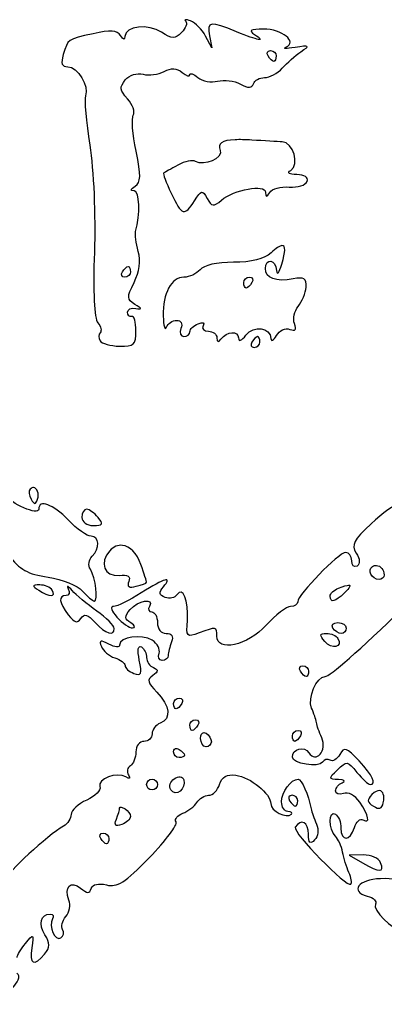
# Model space of a CAD drawing. Extents: x 1 to 209, y 3 to 284.
# Drawn here: x 139.62 to 149.84, y 171.53 to 198.95 of the extents above; entities that cross this region are included whole.
import ezdxf

# ---------------------------------------------------------------- set-up
doc = ezdxf.new("R2010")
doc.units = 0
doc.layers.add('Layer_1', color=7, linetype='CONTINUOUS')

msp = doc.modelspace()

# ---------------------------------------------------------------- linework, layer by layer
at = {"layer": 'Layer_1', "color": 7}
for points in [[(144.261857, 198.944313), (144.261857, 198.944313)], [(144.924419, 198.495075), (144.990013, 198.155525), (144.815828, 198.486255)], [(146.632083, 198.080561), (146.632083, 198.080561)], [(145.643755, 195.589066), (145.643755, 195.589066)], [(146.953992, 192.629041), (146.953992, 192.629041)], [(142.65286, 192.046957), (142.65286, 192.046957)], [(146.046692, 191.745442), (146.046692, 191.745442)], [(146.27269, 190.086286), (146.27269, 190.086286)], [(140.013642, 185.866181), (140.013642, 185.866181)], [(141.494205, 185.259293), (141.494205, 185.259293)], [(142.49466, 184.251672), (142.49466, 184.251672)], [(149.595967, 183.689432), (149.595967, 183.689432)], [(140.183966, 183.145381), (140.183966, 183.145381)], [(148.816548, 183.140422), (148.816548, 183.140422)], [(140.973858, 183.099632), (140.973858, 183.099632)], [(148.517791, 182.092009), (148.517791, 182.092009)], [(148.197536, 181.789943), (148.197536, 181.789943)], [(147.537178, 180.884848), (147.537178, 180.884848)], [(144.086021, 179.980303), (144.086021, 179.980303)], [(144.538017, 179.376723), (144.538017, 179.376723)], [(144.772284, 179.01733), (144.772284, 179.01733)], [(147.404336, 179.075208), (147.404336, 179.075208)], [(144.01822, 178.570846), (144.01822, 178.570846)], [(143.322588, 177.717564), (143.322588, 177.717564)], [(144.110273, 177.7793), (144.110273, 177.7793)], [(149.683611, 177.396206), (149.683611, 177.396206)], [(147.235664, 177.265018), (147.235664, 177.265018)], [(142.46214, 176.932634), (142.46214, 176.932634)], [(141.956124, 176.209439), (141.956124, 176.209439)], [(149.226654, 175.600347), (148.828125, 175.595386), (149.205157, 175.379861)], [(149.226654, 175.600347), (149.226654, 175.600347)]]:
    msp.add_lwpolyline(points, dxfattribs=at)
for points in [[(143.587721, 198.596497), (143.21729, 198.839211), (142.570186, 198.763832), (142.566319, 198.477436)], [(144.26296, 198.900216), (144.318699, 198.844474), (144.267476, 198.701884), (144.149408, 198.583819)], [(144.261857, 198.944313), (144.236683, 198.94262), (144.235049, 198.928085), (144.26296, 198.900216)], [(144.401867, 198.909035), (144.335794, 198.934407), (144.287031, 198.945973), (144.261857, 198.944313)], [(144.815828, 198.486255), (144.720183, 198.668074), (144.534001, 198.858331), (144.401867, 198.909035)], [(145.683992, 198.608074), (144.958613, 198.911158), (144.847587, 198.894772), (144.924419, 198.495075)], [(141.676659, 198.5524), (140.942893, 198.387534), (140.979866, 198.413346), (140.84267, 197.967009)], [(142.44009, 198.501687), (142.346316, 198.649504), (142.162036, 198.661456), (141.676659, 198.5524)], [(142.566319, 198.477436), (142.564908, 198.368856), (142.518615, 198.377921), (142.44009, 198.501687)], [(144.149408, 198.583819), (143.963751, 198.398162), (143.887983, 198.399763), (143.587721, 198.596497)], [(146.188354, 198.533107), (146.521368, 198.317898), (146.300441, 198.350506), (145.683992, 198.608074)], [(146.434198, 198.681384), (146.074141, 198.67969), (146.015668, 198.644703), (146.188354, 198.533107)], [(147.062032, 198.176471), (147.402209, 198.323303), (146.953851, 198.683924), (146.434198, 198.681384)], [(147.485365, 198.048037), (147.744104, 198.22297), (147.727983, 198.23464), (147.32, 198.167101)], [(140.84267, 197.967009), (140.765922, 197.717332), (140.799428, 197.628012), (140.96945, 197.628012)], [(146.565386, 197.929527), (146.514114, 198.012486), (146.544219, 198.080561), (146.632083, 198.080561)], [(146.725239, 197.778493), (146.688658, 197.778493), (146.61666, 197.846568), (146.565386, 197.929527)], [(146.632083, 198.080561), (146.719939, 198.080561), (146.791937, 198.012486), (146.791937, 197.929527)], [(146.791937, 197.929527), (146.791937, 197.846568), (146.761824, 197.778493), (146.725239, 197.778493)], [(147.32, 198.167101), (147.071139, 198.12588), (146.954869, 198.130215), (147.062032, 198.176471)], [(146.96171, 197.58998), (147.091931, 197.735157), (147.32753, 197.941326), (147.485365, 198.048037)], [(140.96945, 197.628012), (141.238094, 197.628012), (141.56865, 197.086204), (141.464992, 196.816073)], [(142.574589, 197.258699), (142.688468, 197.395918), (142.901145, 197.464422), (143.072335, 197.419653)], [(143.072335, 197.419653), (143.236721, 197.376665), (143.500467, 197.410706), (143.658277, 197.49517)], [(143.658277, 197.49517), (143.860695, 197.603495), (144.009277, 197.596087), (144.162089, 197.469262)], [(144.162089, 197.469262), (144.281226, 197.370388), (144.378714, 197.339668), (144.378714, 197.401464)], [(144.378714, 197.401464), (144.378717, 197.463259), (144.480164, 197.429943), (144.604161, 197.327047)], [(146.469475, 197.325947), (146.610045, 197.325947), (146.831493, 197.444802), (146.96171, 197.58998)], [(142.637978, 196.729532), (142.418452, 196.972105), (142.4079, 197.05785), (142.574589, 197.258699)], [(144.604161, 197.327047), (144.728159, 197.224284), (144.976706, 197.178065), (145.156479, 197.225075)], [(145.156479, 197.225075), (145.336252, 197.272087), (145.621649, 197.236843), (145.790928, 197.14625)], [(145.790928, 197.14625), (146.016743, 197.025386), (146.114208, 197.027443), (146.156384, 197.153966)], [(146.156384, 197.153966), (146.188004, 197.248821), (146.328906, 197.325947), (146.469475, 197.325947)], [(141.464992, 196.816073), (141.425998, 196.714458), (141.479075, 196.0918), (141.582953, 195.43252)], [(142.799483, 196.277536), (142.854722, 196.366919), (142.781985, 196.570395), (142.637978, 196.729532)], [(142.87445, 195.268259), (142.777724, 195.73416), (142.744241, 196.188151), (142.799483, 196.277536)], [(145.643755, 195.589066), (145.266184, 195.574419), (145.154794, 195.483425), (145.228688, 195.290859)], [(146.11339, 195.579146), (145.925498, 195.590153), (145.769609, 195.593977), (145.643755, 195.589066)], [(146.962814, 195.530088), (146.827305, 195.537679), (146.445227, 195.559701), (146.11339, 195.579146)], [(147.200936, 194.731926), (147.452752, 194.891952), (147.267481, 195.513013), (146.962814, 195.530088)], [(141.582953, 195.43252), (141.690945, 194.747065), (141.745414, 193.469442), (141.710283, 192.448243)], [(142.847438, 194.292058), (143.013266, 194.397149), (143.017886, 194.577356), (142.87445, 195.268259)], [(145.228688, 195.290859), (145.312254, 195.073088), (144.776831, 194.835556), (144.536914, 194.983832)], [(144.536914, 194.983832), (144.456587, 195.033478), (144.23526, 194.986711), (144.045229, 194.880203)], [(143.648907, 194.66082), (143.62108, 194.646822), (143.714083, 194.392368), (143.855062, 194.095273)], [(144.045229, 194.880203), (143.855194, 194.773692), (143.676734, 194.674819), (143.648907, 194.66082)], [(147.370159, 194.613416), (147.147204, 194.614827), (147.08509, 194.658309), (147.200936, 194.731926)], [(145.259558, 193.900694), (145.607459, 194.201704), (146.489634, 194.356723), (146.492626, 194.117323)], [(147.158493, 194.266703), (147.395097, 194.248694), (147.618425, 194.318996), (147.655139, 194.422695)], [(147.655139, 194.422695), (147.696098, 194.538387), (147.586119, 194.612005), (147.370159, 194.613416)], [(142.819879, 194.160869), (142.706327, 194.162278), (142.716298, 194.208943), (142.847438, 194.292058)], [(142.863976, 193.027569), (143.000984, 193.504703), (142.975505, 194.158888), (142.819879, 194.160869)], [(143.855062, 194.095273), (144.15367, 193.466007), (144.23405, 193.439907), (144.510455, 193.882505)], [(144.510455, 193.882505), (144.699155, 194.184661), (144.726304, 194.189707), (144.862132, 193.946996)], [(146.492626, 194.117323), (146.494319, 193.972574), (146.520256, 193.972368), (146.611687, 194.116219)], [(146.611687, 194.116219), (146.675853, 194.217195), (146.921889, 194.284706), (147.158493, 194.266703)], [(144.862132, 193.946996), (144.991116, 193.716513), (145.040183, 193.710889), (145.259558, 193.900694)], [(142.935633, 192.468637), (142.872531, 192.692882), (142.840157, 192.94461), (142.863976, 193.027569)], [(141.710283, 192.448243), (141.672231, 191.34202), (141.70859, 190.590256), (141.805643, 190.473238)], [(142.821533, 191.602127), (142.972065, 191.903873), (143.011096, 192.200469), (142.935633, 192.468637)], [(146.953992, 192.629041), (146.891321, 192.625569), (146.790156, 192.558691), (146.648619, 192.430605)], [(146.950687, 192.114758), (147.055425, 192.465439), (147.058451, 192.634835), (146.953992, 192.629041)], [(145.595797, 192.162714), (145.135168, 192.162714), (144.771401, 192.081479), (144.665898, 191.954355)], [(146.648619, 192.430605), (146.447868, 192.248927), (146.109055, 192.162714), (145.595797, 192.162714)], [(146.490422, 191.987425), (146.490422, 192.295581), (146.789346, 192.244727), (146.804614, 191.933958)], [(142.559704, 191.745442), (142.471854, 191.745442), (142.441732, 191.812964), (142.493007, 191.895923)], [(142.493007, 191.895923), (142.544278, 191.978882), (142.616276, 192.046957), (142.65286, 192.046957)], [(142.719558, 191.895923), (142.719558, 191.812964), (142.64756, 191.745442), (142.559704, 191.745442)], [(142.65286, 192.046957), (142.689442, 192.046957), (142.719558, 191.978882), (142.719558, 191.895923)], [(144.665898, 191.954355), (144.570566, 191.839487), (144.367295, 191.745442), (144.214452, 191.745442)], [(147.267634, 191.698591), (146.787145, 191.606741), (146.490422, 191.716709), (146.490422, 191.987425)], [(146.804614, 191.933958), (146.811754, 191.78878), (146.8776, 191.870049), (146.950687, 192.114758)], [(144.214452, 191.745442), (143.859013, 191.745442), (143.621046, 191.29937), (143.63623, 190.661754)], [(145.886842, 191.594408), (145.886839, 191.677373), (145.958837, 191.745442), (146.046692, 191.745442)], [(146.046692, 191.745442), (146.134545, 191.745442), (146.164661, 191.677368), (146.11339, 191.594408)], [(147.625923, 191.469285), (147.643985, 191.714604), (147.577071, 191.757744), (147.267634, 191.698591)], [(142.844684, 190.988074), (142.615499, 191.129391), (142.613386, 191.184904), (142.821533, 191.602127)], [(145.953536, 191.443377), (145.916952, 191.443377), (145.886842, 191.511455), (145.886842, 191.594408)], [(146.11339, 191.594408), (146.062116, 191.511452), (145.990118, 191.443377), (145.953536, 191.443377)], [(147.407091, 190.930195), (147.515233, 191.0605), (147.613703, 191.303166), (147.625923, 191.469285)], [(142.639632, 190.76483), (142.637092, 190.847787), (142.73874, 190.896775), (142.86563, 190.873971)], [(142.86563, 190.873971), (143.04976, 190.840881), (143.045787, 190.864065), (142.844684, 190.988074)], [(147.304565, 190.448434), (147.252865, 190.583167), (147.298949, 190.799893), (147.407091, 190.930195)], [(142.75704, 190.651831), (142.694821, 190.631088), (142.642172, 190.681871), (142.639632, 190.76483)], [(142.870039, 190.24724), (142.870039, 190.490572), (142.819261, 190.672575), (142.75704, 190.651831)], [(143.63623, 190.661754), (143.642777, 190.386681), (143.682582, 190.246066), (143.724424, 190.349766)], [(143.724424, 190.349766), (143.766269, 190.453466), (143.894477, 190.538832), (144.009401, 190.538832)], [(144.009401, 190.538832), (144.133223, 190.538832), (144.182643, 190.446297), (144.131219, 190.312284)], [(141.805643, 190.473238), (141.891865, 190.369338), (141.922508, 190.244491), (141.873441, 190.195424)], [(142.412531, 189.817842), (142.821372, 189.806214), (142.870039, 189.852208), (142.870039, 190.24724)], [(144.131219, 190.312284), (144.083464, 190.187847), (144.119874, 190.086283), (144.211698, 190.086286)], [(144.378714, 190.220782), (144.378714, 190.294865), (144.483681, 190.39572), (144.612431, 190.445126)], [(144.612431, 190.445126), (144.746658, 190.496634), (144.807488, 190.471652), (144.754645, 190.386147)], [(144.754645, 190.386147), (144.703961, 190.304139), (144.768079, 190.236767), (144.89741, 190.236767)], [(145.247981, 190.010769), (145.415008, 190.238116), (145.735322, 190.262398), (145.740769, 190.048251)], [(145.948025, 190.126523), (146.160151, 190.406064), (146.637623, 190.34155), (146.645864, 190.032266)], [(146.800203, 190.117703), (146.883738, 190.260993), (147.049939, 190.336922), (147.174481, 190.289131)], [(147.174481, 190.289131), (147.333995, 190.227917), (147.371517, 190.273947), (147.304565, 190.448434)], [(141.873441, 190.195424), (141.824383, 190.14636), (141.822201, 190.044094), (141.869033, 189.968326)], [(144.211698, 190.086286), (144.303533, 190.086283), (144.378714, 190.146699), (144.378714, 190.220782)], [(144.89741, 190.236767), (145.026744, 190.236767), (145.133853, 190.151951), (145.134982, 190.048251)], [(145.134982, 190.048251), (145.136393, 189.931484), (145.17935, 189.917356), (145.247981, 190.010769)], [(145.740769, 190.048251), (145.743676, 189.933993), (145.825436, 189.964976), (145.948025, 190.126523)], [(146.27269, 190.086286), (146.236109, 190.086286), (146.164661, 190.018211), (146.11339, 189.935252)], [(146.339388, 189.935252), (146.339388, 190.018211), (146.309275, 190.086283), (146.27269, 190.086286)], [(146.645864, 190.032266), (146.648404, 189.937442), (146.717568, 189.975968), (146.800203, 190.117703)], [(141.869033, 189.968326), (141.915862, 189.892555), (142.160693, 189.82501), (142.412531, 189.817842)], [(146.11339, 189.935252), (146.062116, 189.85229), (146.091687, 189.784218), (146.179534, 189.784218)], [(146.179534, 189.784218), (146.26739, 189.784218), (146.339388, 189.85229), (146.339388, 189.935252)], [(140.013642, 185.866181), (139.981999, 185.869229), (139.947619, 185.856387), (139.913871, 185.822634)], [(140.123333, 185.540411), (140.178017, 185.704462), (140.108573, 185.857039), (140.013642, 185.866181)], [(140.155303, 185.2626), (140.155303, 185.071951), (139.367712, 185.412649), (139.203354, 185.674357)], [(139.913871, 185.822634), (139.86407, 185.772847), (139.876445, 185.646095), (139.941433, 185.540965)], [(139.941433, 185.540965), (140.036463, 185.387244), (140.07224, 185.387148), (140.123333, 185.540411)], [(140.984882, 184.957778), (140.55786, 185.403494), (140.155303, 185.55137), (140.155303, 185.2626)], [(150.212227, 185.405916), (150.114539, 185.403658), (149.770485, 185.156256), (149.44714, 184.855802)], [(141.494205, 185.259293), (141.421403, 185.259293), (141.361914, 185.157735), (141.361914, 185.033295)], [(141.814463, 185.033295), (141.711189, 185.157735), (141.567007, 185.259293), (141.494205, 185.259293)], [(141.616577, 184.505229), (141.507659, 184.505229), (141.223323, 184.7089), (140.984882, 184.957778)], [(141.361914, 185.033295), (141.361914, 184.903247), (141.498159, 184.806744), (141.682171, 184.806744)], [(141.682171, 184.806744), (141.949638, 184.806744), (141.971344, 184.844268), (141.814463, 185.033295)], [(149.44714, 184.855802), (148.95226, 184.395958), (148.886204, 184.26641), (149.029318, 184.037248)], [(141.64634, 183.945195), (141.875736, 184.174589), (141.858331, 184.505229), (141.616577, 184.505229)], [(142.49466, 184.251672), (142.37208, 184.264936), (142.247854, 184.217032), (142.139128, 184.100638)], [(143.011703, 183.713133), (142.898509, 184.037832), (142.698964, 184.229574), (142.49466, 184.251672)], [(139.308637, 183.986535), (139.626264, 183.570102), (139.845342, 183.446483), (140.419887, 183.360908)], [(141.599488, 183.581944), (141.532438, 183.690439), (141.553094, 183.851949), (141.64634, 183.945195)], [(142.139128, 184.100638), (141.837277, 183.777505), (141.994306, 183.367351), (142.402608, 183.412721)], [(148.734969, 184.052683), (148.541384, 184.052683), (147.395517, 182.875113), (147.395517, 182.676299)], [(148.903642, 183.817312), (148.903642, 183.946646), (148.827586, 184.052683), (148.734969, 184.052683)], [(149.029318, 184.037248), (149.137683, 183.863726), (149.145546, 183.731649), (149.051368, 183.673447)], [(143.172104, 183.218143), (143.172104, 183.23756), (143.099875, 183.460185), (143.011703, 183.713133)], [(149.051368, 183.673447), (148.970108, 183.623225), (148.903642, 183.687981), (148.903642, 183.817312)], [(149.483521, 183.661319), (149.519984, 183.683869), (149.558646, 183.69207), (149.595967, 183.689432)], [(149.595967, 183.689432), (149.707933, 183.681529), (149.808737, 183.571595), (149.808737, 183.424298)], [(141.708629, 182.695039), (141.826511, 182.695039), (141.746729, 183.343707), (141.599488, 183.581944)], [(142.402608, 183.412721), (142.648982, 183.440097), (142.728459, 183.389466), (142.671602, 183.241294)], [(143.638984, 183.089709), (143.896523, 183.400024), (143.690504, 183.344181), (143.021073, 182.92159)], [(149.666523, 183.298619), (149.46181, 183.298619), (149.327523, 183.564907), (149.483521, 183.661319)], [(149.808737, 183.424298), (149.808737, 183.355165), (149.744585, 183.298619), (149.666523, 183.298619)], [(140.183966, 183.145381), (139.964157, 183.143405), (139.960322, 183.122549), (140.155303, 182.996553)], [(140.532335, 182.996553), (140.481064, 183.079513), (140.32425, 183.146512), (140.183966, 183.145381)], [(140.419887, 183.360908), (140.817913, 183.301624), (141.243897, 183.129997), (141.379552, 182.974506)], [(142.671602, 183.241294), (142.614802, 183.09326), (142.677275, 183.053362), (142.881615, 183.106798)], [(142.881615, 183.106798), (143.041328, 183.148564), (143.172104, 183.198726), (143.172104, 183.218143)], [(144.310916, 182.155952), (144.354417, 182.704253), (144.177501, 183.130846), (144.015466, 182.868673)], [(148.538737, 183.056085), (148.677139, 183.109197), (148.769014, 183.138031), (148.816548, 183.140422)], [(148.816548, 183.140422), (148.895779, 183.144401), (148.852619, 183.075071), (148.699141, 182.92159)], [(140.155303, 182.996553), (140.450694, 182.805656), (140.650316, 182.805656), (140.532335, 182.996553)], [(140.918187, 182.846073), (140.696044, 182.846073), (140.71911, 182.653922), (140.982127, 182.309187)], [(140.982677, 183.034589), (141.035205, 182.930889), (141.006045, 182.846073), (140.918187, 182.846073)], [(140.973858, 183.099632), (140.954977, 183.107478), (140.956431, 183.086424), (140.982677, 183.034589)], [(141.086857, 182.991042), (141.031939, 183.054784), (140.99275, 183.091792), (140.973858, 183.099632)], [(141.776427, 182.415574), (141.506809, 182.604837), (141.196709, 182.863559), (141.086857, 182.991042)], [(141.379552, 182.974506), (141.513721, 182.820718), (141.6618, 182.695039), (141.708629, 182.695039)], [(143.021073, 182.92159), (142.692532, 182.71419), (142.344081, 182.544558), (142.246615, 182.544558)], [(143.69135, 182.79481), (143.517908, 182.861366), (143.505671, 182.929074), (143.638984, 183.089709)], [(144.015466, 182.868673), (143.96096, 182.780487), (143.815252, 182.747267), (143.69135, 182.79481)], [(148.300062, 182.830088), (148.300062, 182.904171), (148.407512, 183.005731), (148.538737, 183.056085)], [(148.699141, 182.92159), (148.442714, 182.665162), (148.300062, 182.632555), (148.300062, 182.830088)], [(142.709635, 182.457464), (142.923336, 182.714963), (143.400153, 182.79225), (143.24707, 182.544558)], [(147.395517, 182.676299), (147.395517, 182.603593), (147.304331, 182.544558), (147.19322, 182.544558)], [(140.982127, 182.309187), (141.153495, 182.084575), (141.234645, 182.060942), (141.332148, 182.208315)], [(141.332148, 182.208315), (141.429757, 182.355855), (141.523494, 182.329736), (141.735638, 182.095316)], [(142.267009, 181.930504), (142.267009, 182.007813), (142.046046, 182.226313), (141.776427, 182.415574)], [(142.246615, 182.544558), (142.142825, 182.544558), (142.182627, 182.419178), (142.342526, 182.242492)], [(142.728927, 182.082639), (142.549448, 182.196205), (142.546121, 182.260433), (142.709635, 182.457464)], [(143.24707, 182.544558), (143.195799, 182.461598), (143.225904, 182.393524), (143.313768, 182.393524)], [(143.313768, 182.393524), (143.401624, 182.393524), (143.473619, 182.257927), (143.473619, 182.092009)], [(147.19322, 182.544558), (147.082112, 182.544558), (146.775035, 182.306856), (146.510815, 182.016492)], [(148.157847, 180.583333), (148.286589, 180.583333), (149.131505, 181.325445), (150.356646, 182.513688)], [(141.735638, 182.095316), (142.028661, 181.771531), (142.267009, 181.697561), (142.267009, 181.930504)], [(142.342526, 182.242492), (142.492682, 182.076574), (142.689349, 181.942053), (142.78019, 181.943182)], [(142.78019, 181.943182), (142.871029, 181.944593), (142.848031, 182.007274), (142.728927, 182.082639)], [(143.473619, 182.092009), (143.473619, 181.915487), (143.574321, 181.789943), (143.716155, 181.789943)], [(144.636685, 181.80207), (144.293184, 181.671469), (144.274134, 181.69239), (144.310916, 182.155952)], [(148.375576, 181.940977), (148.324305, 182.023937), (148.388445, 182.092009), (148.517791, 182.092009)], [(148.517791, 182.092009), (148.647127, 182.092009), (148.752608, 182.023937), (148.752608, 181.940977)], [(143.324792, 181.603081), (143.033781, 181.784818), (142.417492, 181.691044), (142.417492, 181.465278)], [(143.716155, 181.789943), (143.875204, 181.789943), (143.926715, 181.707834), (143.866636, 181.551268)], [(145.132778, 181.71498), (145.132778, 181.980703), (145.114123, 181.98359), (144.636685, 181.80207)], [(146.510815, 182.016492), (145.993908, 181.448452), (145.132778, 181.260091), (145.132778, 181.71498)], [(148.147924, 181.565599), (147.996371, 181.748211), (148.005792, 181.789943), (148.197536, 181.789943)], [(148.197536, 181.789943), (148.327234, 181.789943), (148.472265, 181.727163), (148.519995, 181.649936)], [(148.610947, 181.789943), (148.532884, 181.789943), (148.426847, 181.858018), (148.375576, 181.940977)], [(148.752608, 181.940977), (148.752608, 181.858018), (148.689009, 181.789943), (148.610947, 181.789943)], [(142.119285, 181.486775), (141.877892, 181.615965), (141.8375, 181.603564), (141.907065, 181.422284)], [(142.417492, 181.465278), (142.417492, 181.388209), (142.285201, 181.397971), (142.119285, 181.486775)], [(143.517716, 181.235422), (143.559792, 181.345074), (143.472874, 181.510603), (143.324792, 181.603081)], [(143.866636, 181.551268), (143.816279, 181.420046), (143.775134, 181.250411), (143.775134, 181.174236)], [(148.519995, 181.649936), (148.671122, 181.405407), (148.342677, 181.33094), (148.147924, 181.565599)], [(141.907065, 181.422284), (141.95434, 181.299083), (142.122533, 181.157215), (142.28079, 181.106988)], [(142.967052, 181.040841), (142.909606, 181.328073), (142.931055, 181.468808), (143.023277, 181.411811)], [(143.023277, 181.411811), (143.104989, 181.36131), (143.172104, 181.227887), (143.172104, 181.115257)], [(143.608117, 181.035882), (143.51624, 181.035882), (143.475639, 181.125767), (143.517716, 181.235422)], [(142.28079, 181.106988), (142.439043, 181.056761), (142.568524, 180.959403), (142.568524, 180.89091)], [(142.814367, 180.672078), (143.019134, 180.593505), (143.044192, 180.655145), (142.967052, 181.040841)], [(143.172104, 181.115257), (143.172104, 181.002625), (143.25692, 180.875665), (143.36062, 180.833585)], [(143.775134, 181.174236), (143.775134, 181.098064), (143.699955, 181.035882), (143.608117, 181.035882)], [(142.568524, 180.89091), (142.568524, 180.822418), (142.679262, 180.723925), (142.814367, 180.672078)], [(143.36062, 180.833585), (143.506788, 180.774274), (143.50242, 180.724591), (143.342431, 180.612549)], [(147.470481, 180.734367), (147.41921, 180.817329), (147.449314, 180.884848), (147.537178, 180.884848)], [(147.630334, 180.583333), (147.59375, 180.583333), (147.521752, 180.651408), (147.470481, 180.734367)], [(147.537178, 180.884848), (147.625034, 180.884848), (147.697032, 180.817329), (147.697032, 180.734367)], [(147.697032, 180.734367), (147.697032, 180.651408), (147.666916, 180.583333), (147.630334, 180.583333)], [(143.342431, 180.612549), (143.17413, 180.494685), (143.195415, 180.409541), (143.45598, 180.148976)], [(147.783573, 179.704146), (147.663168, 179.97977), (147.920258, 180.583333), (148.157847, 180.583333)], [(143.45598, 180.148976), (143.829634, 179.77532), (143.869475, 179.403184), (143.549136, 179.28026)], [(143.926168, 179.829269), (143.926168, 179.912234), (143.998165, 179.980303), (144.086021, 179.980303)], [(143.992312, 179.678238), (143.955728, 179.678238), (143.926168, 179.746316), (143.926168, 179.829269)], [(144.152166, 179.829269), (144.100894, 179.746313), (144.028897, 179.678238), (143.992312, 179.678238)], [(144.086021, 179.980303), (144.173871, 179.980303), (144.203437, 179.912231), (144.152166, 179.829269)], [(147.916965, 179.301206), (147.904208, 179.384165), (147.844163, 179.565451), (147.783573, 179.704146)], [(143.549136, 179.28026), (143.424696, 179.232505), (143.322588, 179.099271), (143.322588, 178.983706)], [(144.378714, 179.225689), (144.378714, 179.308648), (144.450161, 179.376723), (144.538017, 179.376723)], [(144.538017, 179.376723), (144.62587, 179.376723), (144.655986, 179.308648), (144.604715, 179.225689)], [(148.064691, 178.876219), (147.996199, 179.026974), (147.929721, 179.218247), (147.916965, 179.301206)], [(144.444861, 179.075208), (144.408277, 179.075208), (144.378717, 179.14273), (144.378714, 179.225689)], [(144.604715, 179.225689), (144.553443, 179.14273), (144.481443, 179.075208), (144.444861, 179.075208)], [(144.680229, 178.85748), (144.680229, 178.954488), (144.718196, 179.014937), (144.772284, 179.01733)], [(144.772284, 179.01733), (144.790318, 179.018177), (144.810522, 179.012504), (144.831263, 178.999691)], [(147.244483, 178.924174), (147.244483, 179.007136), (147.316481, 179.075208), (147.404336, 179.075208)], [(147.404336, 179.075208), (147.492189, 179.075208), (147.521752, 179.007136), (147.470481, 178.924174)], [(143.09659, 178.773143), (142.972149, 178.773143), (142.870039, 178.641469), (142.870039, 178.480448)], [(143.322588, 178.983706), (143.322588, 178.868142), (143.22103, 178.773143), (143.09659, 178.773143)], [(144.831263, 178.622659), (144.748304, 178.622659), (144.680229, 178.728146), (144.680229, 178.85748)], [(144.831263, 178.999691), (144.914222, 178.94842), (144.981744, 178.842386), (144.981744, 178.764324)], [(144.981744, 178.764324), (144.981744, 178.686258), (144.914222, 178.622659), (144.831263, 178.622659)], [(147.311181, 178.773143), (147.274596, 178.773143), (147.244483, 178.841215), (147.244483, 178.924174)], [(147.470481, 178.924174), (147.41921, 178.841215), (147.347765, 178.773143), (147.311181, 178.773143)], [(147.707505, 178.45454), (147.901389, 178.140827), (148.225143, 178.52306), (148.064691, 178.876219)], [(142.870039, 178.480448), (142.870039, 178.319423), (142.801114, 178.145049), (142.7168, 178.092942)], [(143.926168, 178.480448), (143.926168, 178.546338), (143.964132, 178.579939), (144.01822, 178.570846)], [(144.076649, 178.321147), (143.993689, 178.321147), (143.926168, 178.392592), (143.926168, 178.480448)], [(144.01822, 178.570846), (144.036254, 178.567826), (144.055911, 178.559958), (144.076649, 178.547145)], [(144.076649, 178.547145), (144.159608, 178.495871), (144.227683, 178.423873), (144.227683, 178.387292)], [(147.244483, 178.329414), (147.244483, 178.568422), (147.580914, 178.659368), (147.707505, 178.45454)], [(149.10759, 178.226338), (148.758693, 178.60261), (148.691357, 178.626032), (148.570707, 178.410442)], [(144.227683, 178.387292), (144.227683, 178.350707), (144.159608, 178.321144), (144.076649, 178.321147)], [(148.087842, 178.192714), (147.988714, 178.032324), (147.244483, 178.152946), (147.244483, 178.329414)], [(148.301162, 178.245077), (148.229035, 178.289654), (148.133074, 178.265905), (148.087842, 178.192714)], [(148.570707, 178.410442), (148.49479, 178.274787), (148.37329, 178.200497), (148.301162, 178.245077)], [(148.50401, 177.981597), (148.759743, 178.23319), (148.785453, 178.229558), (149.050815, 177.90608)], [(149.417924, 177.566533), (149.606779, 177.566533), (149.490692, 177.813181), (149.10759, 178.226338)], [(142.590574, 177.7793), (142.339588, 177.934421), (141.779422, 177.725266), (141.862968, 177.507551)], [(142.7168, 178.092942), (142.632489, 178.040833), (142.609339, 177.92447), (142.664987, 177.834424)], [(148.532122, 177.705437), (148.248297, 177.716839), (148.246973, 177.72872), (148.50401, 177.981597)], [(142.664987, 177.834424), (142.725656, 177.736261), (142.695797, 177.714271), (142.590574, 177.7793)], [(143.172104, 177.566533), (143.172104, 177.649492), (143.239628, 177.717564), (143.322588, 177.717564)], [(143.322588, 177.717564), (143.405547, 177.717564), (143.473619, 177.649492), (143.473619, 177.566533)], [(143.848447, 177.419357), (143.786976, 177.518821), (143.830017, 177.658664), (143.944357, 177.729691)], [(144.206736, 177.699375), (144.292602, 177.449371), (143.98062, 177.205495), (143.848447, 177.419357)], [(143.944357, 177.729691), (144.006776, 177.768469), (144.064347, 177.784561), (144.110273, 177.7793)], [(144.110273, 177.7793), (144.156201, 177.774051), (144.190316, 177.747181), (144.206736, 177.699375)], [(145.209395, 177.570391), (145.2776, 177.785286), (145.411721, 177.861464), (145.663048, 177.827809)], [(145.663048, 177.827809), (146.070961, 177.773182), (146.640903, 177.309426), (146.640903, 177.031855)], [(146.942968, 177.084218), (146.942968, 177.353647), (147.209846, 177.717564), (147.407644, 177.717564)], [(147.407644, 177.717564), (147.500326, 177.717564), (147.690738, 177.282931), (147.770895, 176.887986)], [(148.639609, 177.617796), (148.743309, 177.659641), (148.69508, 177.69889), (148.532122, 177.705437)], [(149.050815, 177.90608), (149.203938, 177.719421), (149.369001, 177.566533), (149.417924, 177.566533)], [(141.862968, 177.507551), (141.901579, 177.406934), (141.73642, 177.237312), (141.496409, 177.131073)], [(143.322588, 177.416049), (143.239628, 177.416049), (143.172104, 177.483574), (143.172104, 177.566533)], [(143.473619, 177.566533), (143.473619, 177.483574), (143.405547, 177.416049), (143.322588, 177.416049)], [(144.904023, 177.265018), (145.018749, 177.265018), (145.156098, 177.402469), (145.209395, 177.570391)], [(148.451093, 177.387387), (148.451093, 177.47231), (148.535909, 177.575954), (148.639609, 177.617796)], [(148.673233, 177.317935), (148.551065, 177.271055), (148.451093, 177.302469), (148.451093, 177.387387)], [(149.125782, 177.074298), (148.992596, 177.264448), (148.80165, 177.367211), (148.673233, 177.317935)], [(149.683611, 177.396206), (149.625648, 177.403008), (149.550473, 177.368915), (149.468086, 177.286515)], [(149.784483, 177.054452), (149.829224, 177.259628), (149.780221, 177.384878), (149.683611, 177.396206)], [(141.496409, 177.131073), (141.256399, 177.024833), (141.060399, 176.845356), (141.060399, 176.731993)], [(144.574395, 177.064925), (144.640737, 177.174882), (144.789296, 177.265018), (144.904023, 177.265018)], [(147.235664, 177.265018), (147.147813, 177.265018), (147.117692, 177.196946), (147.168966, 177.113984)], [(147.168966, 177.113984), (147.220237, 177.031025), (147.292235, 176.963503), (147.328819, 176.963503)], [(147.394964, 177.113984), (147.394967, 177.196946), (147.323519, 177.265018), (147.235664, 177.265018)], [(147.328819, 176.963503), (147.365401, 176.963503), (147.394967, 177.031025), (147.394964, 177.113984)], [(149.468086, 177.286515), (149.322282, 177.140713), (149.330783, 177.072235), (149.508326, 176.961299)], [(142.325437, 176.596944), (142.376155, 176.729109), (142.417492, 176.869893), (142.417492, 176.909483)], [(142.417492, 176.909483), (142.417492, 176.929267), (142.434793, 176.9365), (142.46214, 176.932634)], [(142.46214, 176.932634), (142.489487, 176.928795), (142.527045, 176.913612), (142.568524, 176.887986)], [(142.568524, 176.887986), (142.651483, 176.836715), (142.719558, 176.738341), (142.719558, 176.669154)], [(144.180278, 176.764514), (144.330714, 176.819892), (144.508053, 176.954972), (144.574395, 177.064925)], [(146.640903, 177.031855), (146.640903, 176.832089), (147.084268, 176.602084), (147.21582, 176.733647)], [(147.118807, 176.812469), (147.022021, 176.812469), (146.942968, 176.934891), (146.942968, 177.084218)], [(147.21582, 176.733647), (147.259254, 176.777081), (147.215592, 176.812469), (147.118807, 176.812469)], [(147.770895, 176.887986), (147.787744, 176.805027), (147.855054, 176.613754), (147.920273, 176.462999)], [(148.446685, 176.122899), (148.253202, 176.316385), (148.257096, 176.856851), (148.451093, 176.736952)], [(149.216181, 176.579856), (149.430393, 176.447465), (149.382878, 176.707245), (149.125782, 177.074298)], [(149.508326, 176.961299), (149.668605, 176.86115), (149.748121, 176.887693), (149.784483, 177.054452)], [(141.060399, 176.731993), (141.060399, 176.61863), (140.965902, 176.471463), (140.850386, 176.405121)], [(142.476471, 176.449771), (142.29857, 176.38151), (142.257947, 176.421066), (142.325437, 176.596944)], [(142.719558, 176.669154), (142.719558, 176.599964), (142.610149, 176.501068), (142.476471, 176.449771)], [(143.994519, 176.521981), (143.946186, 176.600179), (144.029842, 176.709136), (144.180278, 176.764514)], [(147.697032, 176.179123), (147.697032, 176.515309), (147.484236, 176.626191), (147.327166, 176.372047)], [(148.451093, 176.736952), (148.534052, 176.685681), (148.602127, 176.512125), (148.602127, 176.351103)], [(148.979709, 176.362127), (149.032753, 176.529251), (149.139193, 176.627439), (149.216181, 176.579856)], [(140.850386, 176.405121), (140.390589, 176.141054), (139.250208, 175.084016), (139.250208, 174.9218)], [(143.247621, 175.52428), (143.706771, 175.994569), (144.04285, 176.443777), (143.994519, 176.521981)], [(147.327166, 176.372047), (147.242076, 176.234374), (148.77161, 174.669604), (148.882695, 174.780689)], [(147.920273, 176.462999), (147.990004, 176.301805), (147.968391, 176.118651), (147.867909, 176.018169)], [(148.602127, 176.351103), (148.602127, 175.967027), (148.85666, 175.974427), (148.979709, 176.362127)], [(141.88998, 176.058408), (141.838708, 176.141367), (141.868277, 176.209439), (141.956124, 176.209439)], [(142.04928, 175.907374), (142.012698, 175.907374), (141.941251, 175.975449), (141.88998, 176.058408)], [(141.956124, 176.209439), (142.04398, 176.209439), (142.115977, 176.141367), (142.115977, 176.058408)], [(142.115977, 176.058408), (142.115977, 175.975449), (142.085864, 175.907374), (142.04928, 175.907374)], [(147.867909, 176.018169), (147.740647, 175.890909), (147.697032, 175.931964), (147.697032, 176.179123)], [(148.650082, 175.678068), (148.618694, 175.842214), (148.527268, 176.042316), (148.446685, 176.122899)], [(142.050934, 174.760296), (142.34872, 174.685555), (142.561409, 174.821417), (143.247621, 175.52428)], [(148.824267, 175.109216), (148.760076, 175.257972), (148.681474, 175.513925), (148.650082, 175.678068)], [(149.712274, 175.379861), (149.664522, 175.504301), (149.445918, 175.603282), (149.226654, 175.600347)], [(149.205157, 175.379861), (149.693159, 175.10089), (149.819326, 175.10089), (149.712274, 175.379861)], [(141.000869, 174.335309), (140.860563, 174.700939), (141.049917, 174.896979), (141.324432, 174.670448)], [(148.882695, 174.780689), (148.914558, 174.812552), (148.888453, 174.960459), (148.824267, 175.109216)], [(149.706211, 174.934481), (149.093674, 174.913198), (148.840354, 174.57804), (149.338549, 174.447757)], [(150.261286, 174.752027), (150.261286, 174.887666), (150.07894, 174.947401), (149.706211, 174.934481)], [(141.324432, 174.670448), (141.512036, 174.515626), (141.574751, 174.513921), (141.624843, 174.662729)], [(141.624843, 174.662729), (141.664284, 174.779902), (141.825461, 174.816884), (142.050934, 174.760296)], [(149.338549, 174.447757), (149.512274, 174.402328), (149.614918, 174.301343), (149.566754, 174.22341)], [(140.913225, 173.876147), (141.012599, 173.995888), (141.051898, 174.202328), (141.000869, 174.335309)], [(149.566754, 174.22341), (149.476691, 174.077688), (150.053085, 173.494154), (150.287191, 173.494154)], [(140.329488, 173.361862), (140.139349, 173.666323), (140.20879, 173.946703), (140.474457, 173.946703)], [(140.540605, 173.80945), (140.419128, 173.612896), (140.612625, 173.177887), (140.776523, 173.27918)], [(140.474457, 173.946703), (140.557419, 173.946703), (140.58725, 173.884924), (140.540605, 173.80945)], [(140.823377, 173.511242), (140.773401, 173.592105), (140.813838, 173.756395), (140.913225, 173.876147)], [(139.788194, 173.125941), (140.01487, 173.406987), (140.021437, 173.402279), (139.959622, 173.004123)], [(140.316258, 172.827734), (140.47389, 173.017681), (140.476486, 173.126472), (140.329488, 173.361862)], [(140.776523, 173.27918), (140.852141, 173.325916), (140.87335, 173.430383), (140.823377, 173.511242)], [(139.551723, 172.734028), (139.551723, 172.788457), (139.658313, 172.964905), (139.788194, 173.125941)], [(139.959622, 173.004123), (139.887311, 172.538343), (140.021149, 172.472151), (140.316258, 172.827734)], [(138.760177, 171.53348), (139.164802, 171.53348), (139.789639, 172.140227), (139.542353, 172.293056)]]:
    msp.add_open_spline(points, degree=3, dxfattribs=at)

doc.saveas('drawing.dxf')
